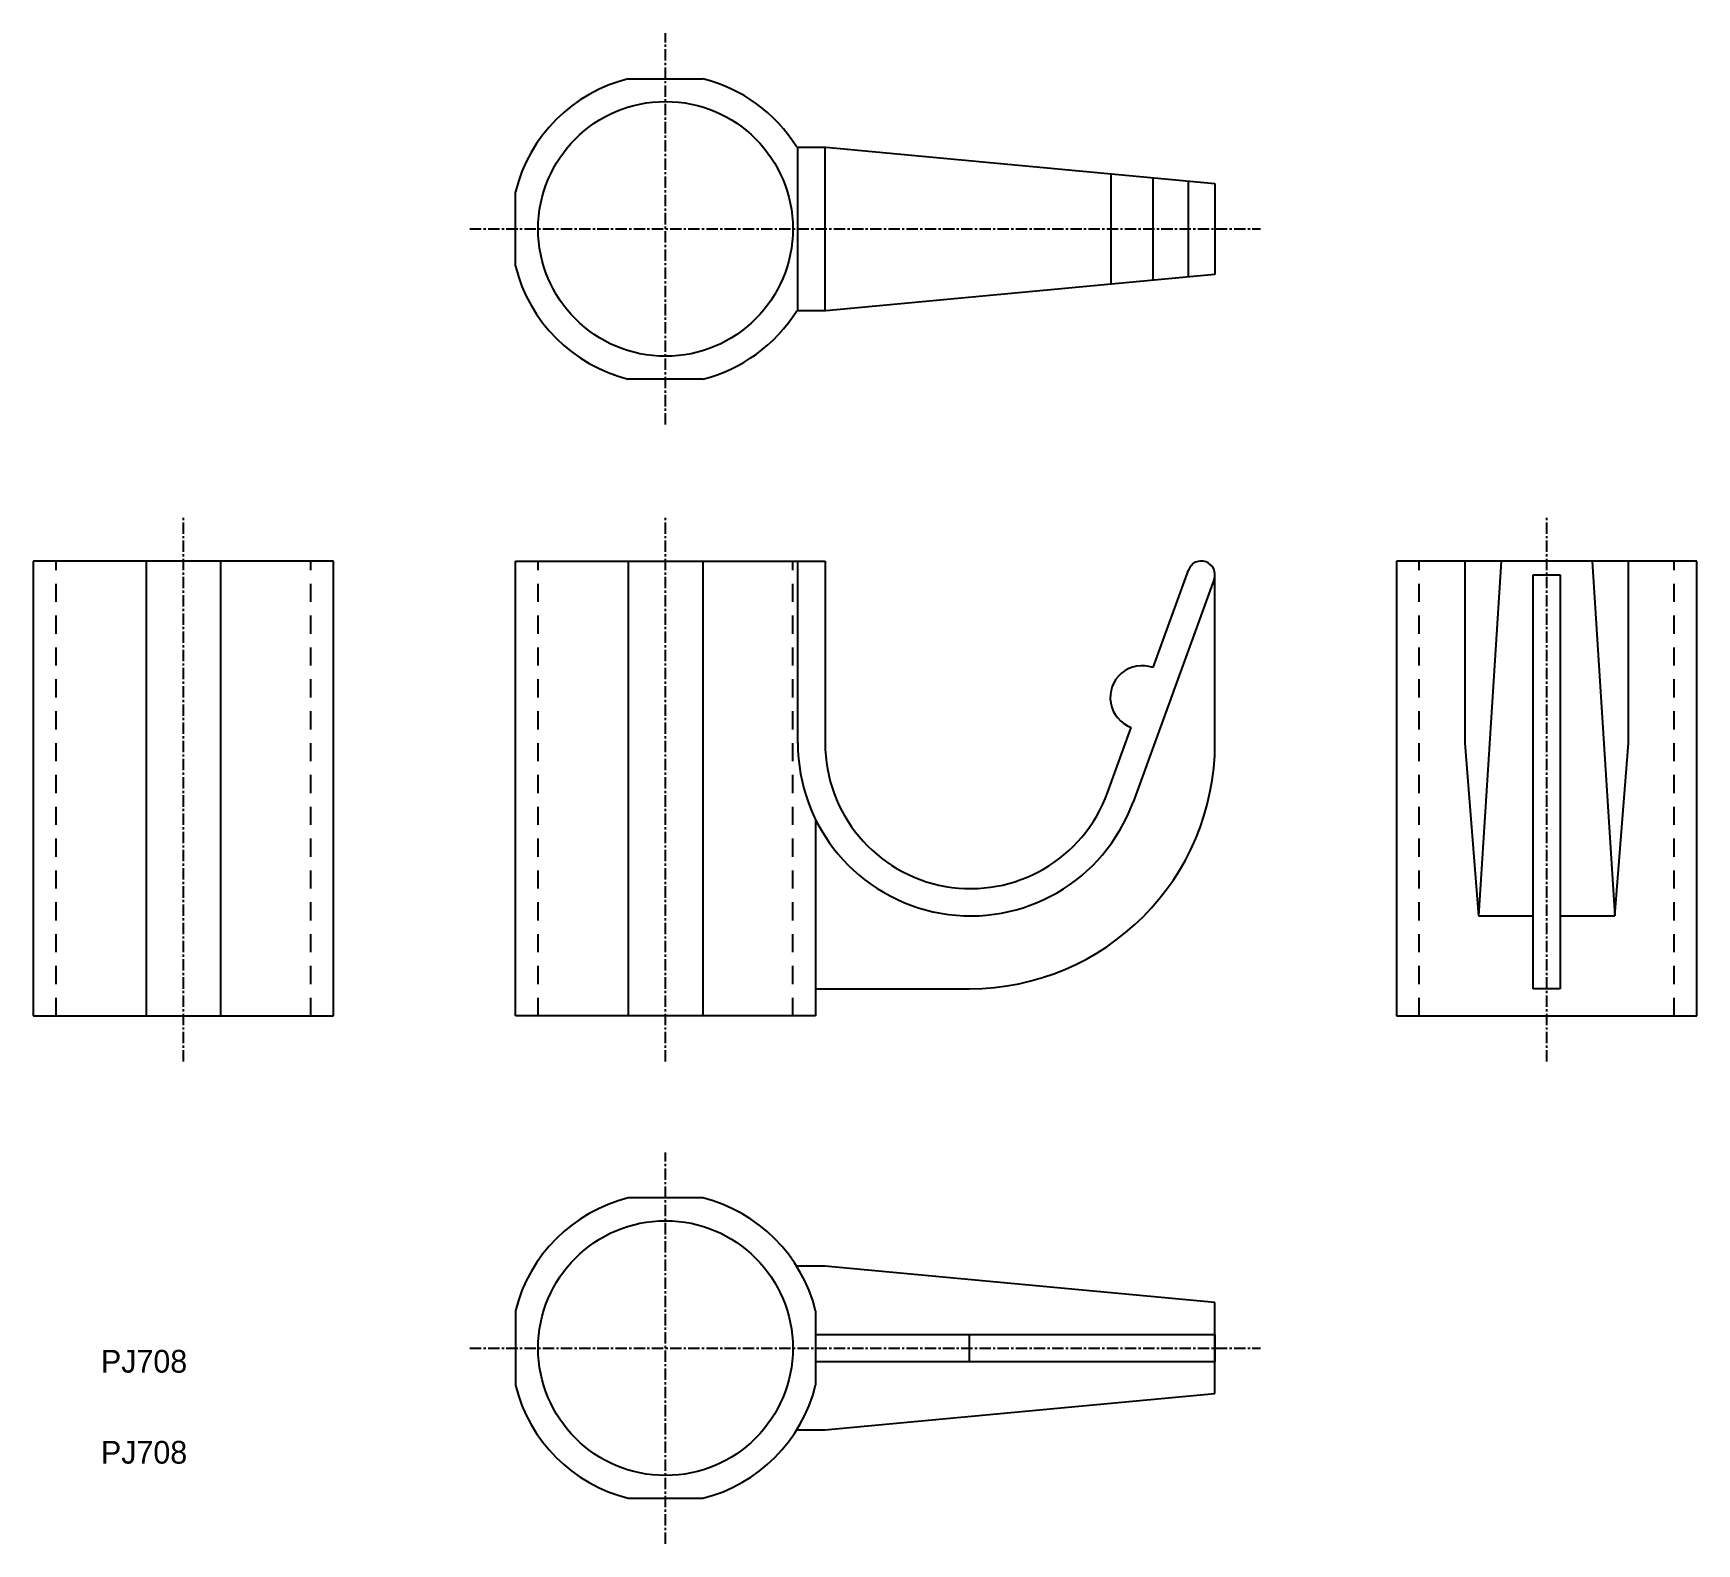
# Model space of a CAD drawing. Extents: x 7 to 190, y -5 to 161.
import ezdxf

# ---------------------------------------------------------------- set-up
doc = ezdxf.new("R2010")
doc.units = 0
doc.linetypes.add('CENTER', pattern=[2, 1.25, -0.25, 0.25, -0.25])
doc.linetypes.add('DASHED', pattern=[3.5, 2, -1.5])
doc.layers.get('0').update_dxf_attribs({"linetype": 'CONTINUOUS'})
doc.layers.add('CENTER', color=1, linetype='CENTER')

msp = doc.modelspace()

# ---------------------------------------------------------------- linework, layer by layer
at = {"color": 7, "linetype": 'CONTINUOUS'}
for p, q in [((72.78, 156), (80.96, 156)), ((91.29, 148.5), (94.5, 148.5)), ((91.41, 130.5), (91.41, 148.5)), ((94.41, 130.5), (94.41, 148.5)), ((94.5, 148.5), (137.27, 144.5)), ((125.85, 133.43), (125.85, 145.57)), ((130.46, 133.86), (130.46, 145.14)), ((134.36, 134.24), (134.36, 144.76)), ((137.27, 144.5), (137.27, 134.5)), ((60.37, 135.41), (60.37, 143.59)), ((137.27, 134.5), (94.5, 130.5)), ((94.5, 130.5), (91.29, 130.5)), ((80.96, 123), (72.78, 123)), ((40.37, 103), (7.37, 103)), ((7.37, 103), (7.37, 53)), ((19.78, 103), (19.78, 53)), ((27.96, 103), (27.96, 53)), ((40.37, 53), (40.37, 103)), ((60.37, 53), (60.37, 103)), ((60.37, 103), (94.41, 103)), ((72.78, 103), (72.78, 53)), ((80.96, 103), (80.96, 53)), ((91.41, 83), (91.41, 103)), ((94.41, 103), (94.41, 83)), ((190.23, 103), (157.23, 103)), ((157.23, 103), (157.23, 53)), ((164.73, 103), (164.73, 83)), ((168.73, 103), (166.23, 64)), ((178.73, 103), (181.23, 64)), ((182.73, 83), (182.73, 103)), ((190.23, 53), (190.23, 103)), ((137.18, 100.99), (128.27, 76.5)), ((130.46, 91.29), (134.36, 102.01)), ((137.27, 83), (137.27, 101.5)), ((172.23, 56), (172.23, 101.5)), ((172.23, 101.5), (175.23, 101.5)), ((175.23, 101.5), (175.23, 56)), ((125.45, 77.53), (128.06, 84.71)), ((164.73, 83), (166.23, 64)), ((181.23, 64), (182.73, 83)), ((166.23, 64), (172.23, 64)), ((175.23, 64), (181.23, 64)), ((93.37, 56), (110.27, 56)), ((175.23, 56), (172.23, 56)), ((7.37, 53), (40.37, 53)), ((93.37, 53), (60.37, 53)), ((157.23, 53), (190.23, 53)), ((80.96, 33), (72.78, 33)), ((94.37, 25.5), (91.29, 25.5)), ((137.27, 21.5), (94.37, 25.5)), ((60.37, 20.59), (60.37, 12.41)), ((93.37, 20.59), (93.37, 12.41)), ((137.27, 11.5), (137.27, 21.5)), ((93.37, 18), (137.27, 18)), ((110.27, 15), (110.27, 18)), ((137.27, 15), (93.37, 15)), ((94.37, 7.5), (137.27, 11.5)), ((91.29, 7.5), (94.37, 7.5)), ((72.78, 0), (80.96, 0))]:
    msp.add_line(p, q, dxfattribs=at)
at = {"color": 3, "linetype": 'DASHED'}
for p, q in [((9.87, 53), (9.87, 103)), ((37.87, 53), (37.87, 103)), ((62.87, 53), (62.87, 103)), ((90.87, 53), (90.87, 103)), ((159.73, 53), (159.73, 103)), ((187.73, 53), (187.73, 103))]:
    msp.add_line(p, q, dxfattribs=at)
for p, q in [((93.37, 74.6), (93.37, 53)), ((137.27, 18), (137.27, 15))]:
    msp.add_line(p, q)
at = {"color": 7, "linetype": 'CONTINUOUS'}
for centre in [(76.87, 139.5), (76.87, 16.5)]:
    msp.add_circle(centre, 14, dxfattribs=at)
for centre, radius, start, end in [((76.87, 139.5), 17, 103.9306, 166.0694), ((76.87, 139.5), 17, 31.9657, 76.0694), ((76.87, 139.5), 17, 193.9306, 256.0694), ((76.87, 139.5), 17, 283.9306, 328.0343), ((135.77, 101.5), 1.5, 340, 160), ((129.26, 88), 3.5, 70, 250), ((110.41, 83), 19, 180, 340), ((110.41, 83), 16, 180, 340), ((110.27, 83), 27, 270, 0), ((76.87, 16.5), 17, 103.9306, 166.0694), ((76.87, 16.5), 17, 13.9305, 76.0694), ((76.87, 16.5), 17, 193.9306, 256.0694), ((76.87, 16.5), 17, 283.9306, 346.0695)]:
    msp.add_arc(centre, radius, start, end, dxfattribs=at)
at = {"layer": 'CENTER', "color": 1, "linetype": 'CENTER'}
for p, q in [((76.87, 118), (76.87, 161)), ((55.37, 139.5), (142.27, 139.5)), ((23.87, 48), (23.87, 108)), ((76.87, 48), (76.87, 108)), ((173.73, 48), (173.73, 108)), ((76.87, -5), (76.87, 38)), ((55.37, 16.5), (142.27, 16.5))]:
    msp.add_line(p, q, dxfattribs=at)

# ---------------------------------------------------------------- texts
at = {"color": 7, "linetype": 'CONTINUOUS'}
for p in [(14.81, 13.8), (14.81, 3.8)]:
    msp.add_text('PJ708', height=2.5, dxfattribs=at).set_placement(p)

doc.saveas('drawing.dxf')
